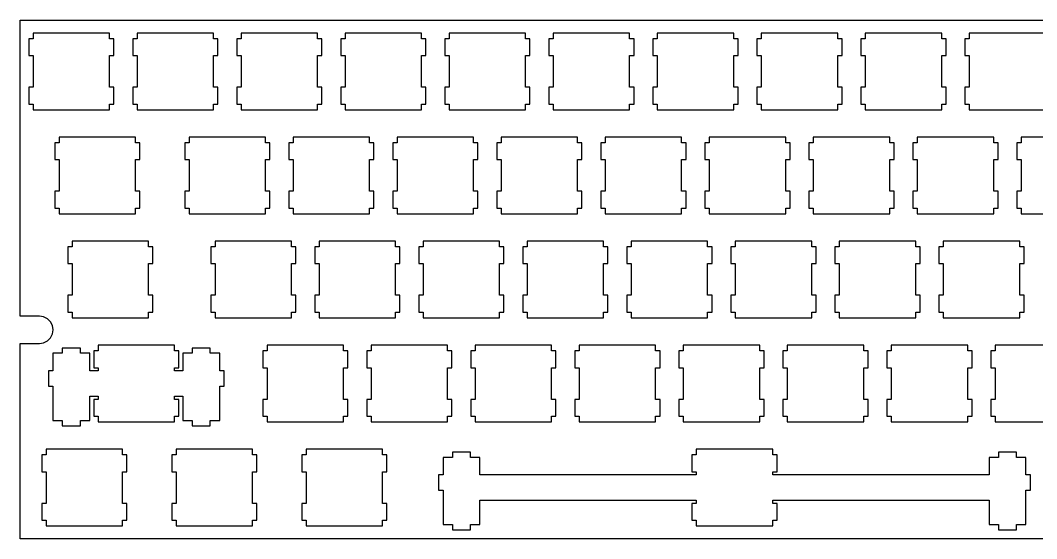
# Model space of a CAD drawing. Extents: x 0 to 305, y 0 to 95.
# Drawn here: x 0.1 to 186.2, y 0.2 to 95.2 of the extents above; entities that cross this region are included whole.
import ezdxf

# ---------------------------------------------------------------- set-up
doc = ezdxf.new("R2010")
doc.units = 0
doc.layers.get('0').update_dxf_attribs({"linetype": 'CONTINUOUS'})

msp = doc.modelspace()

# ---------------------------------------------------------------- linework, layer by layer
at = {"color": 0}
for p, q in [((0.09508, 40.9924), (0.09508, 95.1548)), ((0.09508, 95.1548), (304.519, 95.1548)), ((2.43086, 91.7938), (1.6316, 91.7938)), ((1.6316, 91.7938), (1.6316, 88.6933)), ((2.43086, 92.7929), (2.43086, 91.7938)), ((16.4317, 92.7929), (2.43086, 92.7929)), ((16.4317, 91.7938), (16.4317, 92.7929)), ((17.231, 91.7938), (16.4317, 91.7938)), ((17.231, 88.6933), (17.231, 91.7938)), ((21.4809, 91.7938), (20.6816, 91.7938)), ((20.6816, 91.7938), (20.6816, 88.6933)), ((21.4809, 92.7929), (21.4809, 91.7938)), ((35.4817, 92.7929), (21.4809, 92.7929)), ((35.4817, 91.7938), (35.4817, 92.7929)), ((36.2811, 91.7938), (35.4817, 91.7938)), ((36.2811, 88.6933), (36.2811, 91.7938)), ((40.531, 91.7938), (39.7316, 91.7938)), ((39.7316, 91.7938), (39.7316, 88.6933)), ((40.531, 92.7929), (40.531, 91.7938)), ((54.5317, 92.7929), (40.531, 92.7929)), ((54.5317, 91.7938), (54.5317, 92.7929)), ((55.3311, 91.7938), (54.5317, 91.7938)), ((55.3311, 88.6933), (55.3311, 91.7938)), ((59.581, 91.7938), (58.7816, 91.7938)), ((58.7816, 91.7938), (58.7816, 88.6933)), ((59.581, 92.7929), (59.581, 91.7938)), ((73.5803, 92.7929), (59.581, 92.7929)), ((73.5803, 91.7938), (73.5803, 92.7929)), ((74.3811, 91.7938), (73.5803, 91.7938)), ((74.3811, 88.6933), (74.3811, 91.7938)), ((78.631, 91.7938), (77.8302, 91.7938)), ((77.8302, 91.7938), (77.8302, 88.6933)), ((78.631, 92.7929), (78.631, 91.7938)), ((92.6317, 92.7929), (78.631, 92.7929)), ((92.6317, 91.7938), (92.6317, 92.7929)), ((93.4311, 91.7938), (92.6317, 91.7938)), ((93.4311, 88.6933), (93.4311, 91.7938)), ((97.681, 91.7938), (96.8816, 91.7938)), ((96.8816, 91.7938), (96.8816, 88.6933)), ((97.681, 92.7929), (97.681, 91.7938)), ((111.682, 92.7929), (97.681, 92.7929)), ((111.682, 91.7938), (111.682, 92.7929)), ((112.481, 91.7938), (111.682, 91.7938)), ((112.481, 88.6933), (112.481, 91.7938)), ((116.731, 91.7938), (115.932, 91.7938)), ((115.932, 91.7938), (115.932, 88.6933)), ((116.731, 92.7929), (116.731, 91.7938)), ((130.732, 92.7929), (116.731, 92.7929)), ((130.732, 91.7938), (130.732, 92.7929)), ((131.531, 91.7938), (130.732, 91.7938)), ((131.531, 88.6933), (131.531, 91.7938)), ((135.781, 91.7938), (134.982, 91.7938)), ((134.982, 91.7938), (134.982, 88.6933)), ((135.781, 92.7929), (135.781, 91.7938)), ((149.782, 92.7929), (135.781, 92.7929)), ((149.782, 91.7938), (149.782, 92.7929)), ((150.581, 91.7938), (149.782, 91.7938)), ((150.581, 88.6933), (150.581, 91.7938)), ((154.831, 91.7938), (154.032, 91.7938)), ((154.032, 91.7938), (154.032, 88.6933)), ((154.831, 92.7929), (154.831, 91.7938)), ((168.83, 92.7929), (154.831, 92.7929)), ((168.83, 91.7938), (168.83, 92.7929)), ((169.631, 91.7938), (168.83, 91.7938)), ((169.631, 88.6933), (169.631, 91.7938)), ((173.881, 91.7938), (173.08, 91.7938)), ((173.08, 91.7938), (173.08, 88.6933)), ((173.881, 92.7929), (173.881, 91.7938)), ((187.882, 92.7929), (173.881, 92.7929)), ((1.6316, 88.6933), (2.43086, 88.6933)), ((2.43086, 88.6933), (2.43086, 82.8933)), ((16.4317, 82.8933), (16.4317, 88.6933)), ((16.4317, 88.6933), (17.231, 88.6933)), ((20.6816, 88.6933), (21.4809, 88.6933)), ((21.4809, 88.6933), (21.4809, 82.8933)), ((35.4817, 82.8933), (35.4817, 88.6933)), ((35.4817, 88.6933), (36.2811, 88.6933)), ((39.7316, 88.6933), (40.531, 88.6933)), ((40.531, 88.6933), (40.531, 82.8933)), ((54.5317, 82.8933), (54.5317, 88.6933)), ((54.5317, 88.6933), (55.3311, 88.6933)), ((58.7816, 88.6933), (59.581, 88.6933)), ((59.581, 88.6933), (59.581, 82.8933)), ((73.5803, 82.8933), (73.5803, 88.6933)), ((73.5803, 88.6933), (74.3811, 88.6933)), ((77.8302, 88.6933), (78.631, 88.6933)), ((78.631, 88.6933), (78.631, 82.8933)), ((92.6317, 82.8933), (92.6317, 88.6933)), ((92.6317, 88.6933), (93.4311, 88.6933)), ((96.8816, 88.6933), (97.681, 88.6933)), ((97.681, 88.6933), (97.681, 82.8933)), ((111.682, 82.8933), (111.682, 88.6933)), ((111.682, 88.6933), (112.481, 88.6933)), ((115.932, 88.6933), (116.731, 88.6933)), ((116.731, 88.6933), (116.731, 82.8933)), ((130.732, 82.8933), (130.732, 88.6933)), ((130.732, 88.6933), (131.531, 88.6933)), ((134.982, 88.6933), (135.781, 88.6933)), ((135.781, 88.6933), (135.781, 82.8933)), ((149.782, 82.8933), (149.782, 88.6933)), ((149.782, 88.6933), (150.581, 88.6933)), ((154.032, 88.6933), (154.831, 88.6933)), ((154.831, 88.6933), (154.831, 82.8933)), ((168.83, 82.8933), (168.83, 88.6933)), ((168.83, 88.6933), (169.631, 88.6933)), ((173.08, 88.6933), (173.881, 88.6933)), ((173.881, 88.6933), (173.881, 82.8933)), ((2.43086, 82.8933), (1.6316, 82.8933)), ((1.6316, 82.8933), (1.6316, 79.7941)), ((17.231, 82.8933), (16.4317, 82.8933)), ((17.231, 79.7941), (17.231, 82.8933)), ((21.4809, 82.8933), (20.6816, 82.8933)), ((20.6816, 82.8933), (20.6816, 79.7941)), ((36.2811, 82.8933), (35.4817, 82.8933)), ((36.2811, 79.7941), (36.2811, 82.8933)), ((40.531, 82.8933), (39.7316, 82.8933)), ((39.7316, 82.8933), (39.7316, 79.7941)), ((55.3311, 82.8933), (54.5317, 82.8933)), ((55.3311, 79.7941), (55.3311, 82.8933)), ((59.581, 82.8933), (58.7816, 82.8933)), ((58.7816, 82.8933), (58.7816, 79.7941)), ((74.3811, 82.8933), (73.5803, 82.8933)), ((74.3811, 79.7941), (74.3811, 82.8933)), ((78.631, 82.8933), (77.8302, 82.8933)), ((77.8302, 82.8933), (77.8302, 79.7941)), ((93.4311, 82.8933), (92.6317, 82.8933)), ((93.4311, 79.7941), (93.4311, 82.8933)), ((97.681, 82.8933), (96.8816, 82.8933)), ((96.8816, 82.8933), (96.8816, 79.7941)), ((112.481, 82.8933), (111.682, 82.8933)), ((112.481, 79.7941), (112.481, 82.8933)), ((116.731, 82.8933), (115.932, 82.8933)), ((115.932, 82.8933), (115.932, 79.7941)), ((131.531, 82.8933), (130.732, 82.8933)), ((131.531, 79.7941), (131.531, 82.8933)), ((135.781, 82.8933), (134.982, 82.8933)), ((134.982, 82.8933), (134.982, 79.7941)), ((150.581, 82.8933), (149.782, 82.8933)), ((150.581, 79.7941), (150.581, 82.8933)), ((154.831, 82.8933), (154.032, 82.8933)), ((154.032, 82.8933), (154.032, 79.7941)), ((169.631, 82.8933), (168.83, 82.8933)), ((169.631, 79.7941), (169.631, 82.8933)), ((173.881, 82.8933), (173.08, 82.8933)), ((173.08, 82.8933), (173.08, 79.7941)), ((1.6316, 79.7941), (2.43086, 79.7941)), ((2.43086, 79.7941), (2.43086, 78.7936)), ((2.43086, 78.7936), (16.4317, 78.7936)), ((16.4317, 78.7936), (16.4317, 79.7941)), ((16.4317, 79.7941), (17.231, 79.7941)), ((20.6816, 79.7941), (21.4809, 79.7941)), ((21.4809, 79.7941), (21.4809, 78.7936)), ((21.4809, 78.7936), (35.4817, 78.7936)), ((35.4817, 78.7936), (35.4817, 79.7941)), ((35.4817, 79.7941), (36.2811, 79.7941)), ((39.7316, 79.7941), (40.531, 79.7941)), ((40.531, 79.7941), (40.531, 78.7936)), ((40.531, 78.7936), (54.5317, 78.7936)), ((54.5317, 78.7936), (54.5317, 79.7941)), ((54.5317, 79.7941), (55.3311, 79.7941)), ((58.7816, 79.7941), (59.581, 79.7941)), ((59.581, 79.7941), (59.581, 78.7936)), ((59.581, 78.7936), (73.5803, 78.7936)), ((73.5803, 78.7936), (73.5803, 79.7941)), ((73.5803, 79.7941), (74.3811, 79.7941)), ((77.8302, 79.7941), (78.631, 79.7941)), ((78.631, 79.7941), (78.631, 78.7936)), ((78.631, 78.7936), (92.6317, 78.7936)), ((92.6317, 78.7936), (92.6317, 79.7941)), ((92.6317, 79.7941), (93.4311, 79.7941)), ((96.8816, 79.7941), (97.681, 79.7941)), ((97.681, 79.7941), (97.681, 78.7936)), ((97.681, 78.7936), (111.682, 78.7936)), ((111.682, 78.7936), (111.682, 79.7941)), ((111.682, 79.7941), (112.481, 79.7941)), ((115.932, 79.7941), (116.731, 79.7941)), ((116.731, 79.7941), (116.731, 78.7936)), ((116.731, 78.7936), (130.732, 78.7936)), ((130.732, 78.7936), (130.732, 79.7941)), ((130.732, 79.7941), (131.531, 79.7941)), ((134.982, 79.7941), (135.781, 79.7941)), ((135.781, 79.7941), (135.781, 78.7936)), ((135.781, 78.7936), (149.782, 78.7936)), ((149.782, 78.7936), (149.782, 79.7941)), ((149.782, 79.7941), (150.581, 79.7941)), ((154.032, 79.7941), (154.831, 79.7941)), ((154.831, 79.7941), (154.831, 78.7936)), ((154.831, 78.7936), (168.83, 78.7936)), ((168.83, 78.7936), (168.83, 79.7941)), ((168.83, 79.7941), (169.631, 79.7941)), ((173.08, 79.7941), (173.881, 79.7941)), ((173.881, 79.7941), (173.881, 78.7936)), ((173.881, 78.7936), (187.882, 78.7936)), ((7.19473, 72.7438), (6.3941, 72.7438)), ((6.3941, 72.7438), (6.3941, 69.6433)), ((7.19473, 73.7429), (7.19473, 72.7438)), ((21.1942, 73.7429), (7.19473, 73.7429)), ((21.1942, 72.7438), (21.1942, 73.7429)), ((21.9935, 72.7438), (21.1942, 72.7438)), ((21.9935, 69.6433), (21.9935, 72.7438)), ((31.0059, 72.7438), (30.2052, 72.7438)), ((30.2052, 72.7438), (30.2052, 69.6433)), ((31.0059, 73.7429), (31.0059, 72.7438)), ((45.0053, 73.7429), (31.0059, 73.7429)), ((45.0053, 72.7438), (45.0053, 73.7429)), ((45.8061, 72.7438), (45.0053, 72.7438)), ((45.8061, 69.6433), (45.8061, 72.7438)), ((50.056, 72.7438), (49.2552, 72.7438)), ((49.2552, 72.7438), (49.2552, 69.6433)), ((50.056, 73.7429), (50.056, 72.7438)), ((64.0567, 73.7429), (50.056, 73.7429)), ((64.0567, 72.7438), (64.0567, 73.7429)), ((64.8561, 72.7438), (64.0567, 72.7438)), ((64.8561, 69.6433), (64.8561, 72.7438)), ((69.106, 72.7438), (68.3066, 72.7438)), ((68.3066, 72.7438), (68.3066, 69.6433)), ((69.106, 73.7429), (69.106, 72.7438)), ((83.1067, 73.7429), (69.106, 73.7429)), ((83.1067, 72.7438), (83.1067, 73.7429)), ((83.9061, 72.7438), (83.1067, 72.7438)), ((83.9061, 69.6433), (83.9061, 72.7438)), ((88.156, 72.7438), (87.3566, 72.7438)), ((87.3566, 72.7438), (87.3566, 69.6433)), ((88.156, 73.7429), (88.156, 72.7438)), ((102.157, 73.7429), (88.156, 73.7429)), ((102.157, 72.7438), (102.157, 73.7429)), ((102.956, 72.7438), (102.157, 72.7438)), ((102.956, 69.6433), (102.956, 72.7438)), ((107.206, 72.7438), (106.407, 72.7438)), ((106.407, 72.7438), (106.407, 69.6433)), ((107.206, 73.7429), (107.206, 72.7438)), ((121.205, 73.7429), (107.206, 73.7429)), ((121.205, 72.7438), (121.205, 73.7429)), ((122.006, 72.7438), (121.205, 72.7438)), ((122.006, 69.6433), (122.006, 72.7438)), ((126.256, 72.7438), (125.455, 72.7438)), ((125.455, 72.7438), (125.455, 69.6433)), ((126.256, 73.7429), (126.256, 72.7438)), ((140.257, 73.7429), (126.256, 73.7429)), ((140.257, 72.7438), (140.257, 73.7429)), ((141.056, 72.7438), (140.257, 72.7438)), ((141.056, 69.6433), (141.056, 72.7438)), ((145.306, 72.7438), (144.507, 72.7438)), ((144.507, 72.7438), (144.507, 69.6433)), ((145.306, 73.7429), (145.306, 72.7438)), ((159.305, 73.7429), (145.306, 73.7429)), ((159.305, 72.7438), (159.305, 73.7429)), ((160.106, 72.7438), (159.305, 72.7438)), ((160.106, 69.6433), (160.106, 72.7438)), ((164.356, 72.7438), (163.555, 72.7438)), ((163.555, 72.7438), (163.555, 69.6433)), ((164.356, 73.7429), (164.356, 72.7438)), ((178.357, 73.7429), (164.356, 73.7429)), ((178.357, 72.7438), (178.357, 73.7429)), ((179.156, 72.7438), (178.357, 72.7438)), ((179.156, 69.6433), (179.156, 72.7438)), ((183.406, 72.7438), (182.607, 72.7438)), ((182.607, 72.7438), (182.607, 69.6433)), ((183.406, 73.7429), (183.406, 72.7438)), ((197.407, 73.7429), (183.406, 73.7429)), ((6.3941, 69.6433), (7.19473, 69.6433)), ((7.19473, 69.6433), (7.19473, 63.8433)), ((21.1942, 63.8433), (21.1942, 69.6433)), ((21.1942, 69.6433), (21.9935, 69.6433)), ((30.2052, 69.6433), (31.0059, 69.6433)), ((31.0059, 69.6433), (31.0059, 63.8433)), ((45.0053, 63.8433), (45.0053, 69.6433)), ((45.0053, 69.6433), (45.8061, 69.6433)), ((49.2552, 69.6433), (50.056, 69.6433)), ((50.056, 69.6433), (50.056, 63.8433)), ((64.0567, 63.8433), (64.0567, 69.6433)), ((64.0567, 69.6433), (64.8561, 69.6433)), ((68.3066, 69.6433), (69.106, 69.6433)), ((69.106, 69.6433), (69.106, 63.8433)), ((83.1067, 63.8433), (83.1067, 69.6433)), ((83.1067, 69.6433), (83.9061, 69.6433)), ((87.3566, 69.6433), (88.156, 69.6433)), ((88.156, 69.6433), (88.156, 63.8433)), ((102.157, 63.8433), (102.157, 69.6433)), ((102.157, 69.6433), (102.956, 69.6433)), ((106.407, 69.6433), (107.206, 69.6433)), ((107.206, 69.6433), (107.206, 63.8433)), ((121.205, 63.8433), (121.205, 69.6433)), ((121.205, 69.6433), (122.006, 69.6433)), ((125.455, 69.6433), (126.256, 69.6433)), ((126.256, 69.6433), (126.256, 63.8433)), ((140.257, 63.8433), (140.257, 69.6433)), ((140.257, 69.6433), (141.056, 69.6433)), ((144.507, 69.6433), (145.306, 69.6433)), ((145.306, 69.6433), (145.306, 63.8433)), ((159.305, 63.8433), (159.305, 69.6433)), ((159.305, 69.6433), (160.106, 69.6433)), ((163.555, 69.6433), (164.356, 69.6433)), ((164.356, 69.6433), (164.356, 63.8433)), ((178.357, 63.8433), (178.357, 69.6433)), ((178.357, 69.6433), (179.156, 69.6433)), ((182.607, 69.6433), (183.406, 69.6433)), ((183.406, 69.6433), (183.406, 63.8433)), ((7.19473, 63.8433), (6.3941, 63.8433)), ((6.3941, 63.8433), (6.3941, 60.7441)), ((21.9935, 63.8433), (21.1942, 63.8433)), ((21.9935, 60.7441), (21.9935, 63.8433)), ((31.0059, 63.8433), (30.2052, 63.8433)), ((30.2052, 63.8433), (30.2052, 60.7441)), ((45.8061, 63.8433), (45.0053, 63.8433)), ((45.8061, 60.7441), (45.8061, 63.8433)), ((50.056, 63.8433), (49.2552, 63.8433)), ((49.2552, 63.8433), (49.2552, 60.7441)), ((64.8561, 63.8433), (64.0567, 63.8433)), ((64.8561, 60.7441), (64.8561, 63.8433)), ((69.106, 63.8433), (68.3066, 63.8433)), ((68.3066, 63.8433), (68.3066, 60.7441)), ((83.9061, 63.8433), (83.1067, 63.8433)), ((83.9061, 60.7441), (83.9061, 63.8433)), ((88.156, 63.8433), (87.3566, 63.8433)), ((87.3566, 63.8433), (87.3566, 60.7441)), ((102.956, 63.8433), (102.157, 63.8433)), ((102.956, 60.7441), (102.956, 63.8433)), ((107.206, 63.8433), (106.407, 63.8433)), ((106.407, 63.8433), (106.407, 60.7441)), ((122.006, 63.8433), (121.205, 63.8433)), ((122.006, 60.7441), (122.006, 63.8433)), ((126.256, 63.8433), (125.455, 63.8433)), ((125.455, 63.8433), (125.455, 60.7441)), ((141.056, 63.8433), (140.257, 63.8433)), ((141.056, 60.7441), (141.056, 63.8433)), ((145.306, 63.8433), (144.507, 63.8433)), ((144.507, 63.8433), (144.507, 60.7441)), ((160.106, 63.8433), (159.305, 63.8433)), ((160.106, 60.7441), (160.106, 63.8433)), ((164.356, 63.8433), (163.555, 63.8433)), ((163.555, 63.8433), (163.555, 60.7441)), ((179.156, 63.8433), (178.357, 63.8433)), ((179.156, 60.7441), (179.156, 63.8433)), ((183.406, 63.8433), (182.607, 63.8433)), ((182.607, 63.8433), (182.607, 60.7441)), ((6.3941, 60.7441), (7.19473, 60.7441)), ((7.19473, 60.7441), (7.19473, 59.7436)), ((7.19473, 59.7436), (21.1942, 59.7436)), ((21.1942, 59.7436), (21.1942, 60.7441)), ((21.1942, 60.7441), (21.9935, 60.7441)), ((30.2052, 60.7441), (31.0059, 60.7441)), ((31.0059, 60.7441), (31.0059, 59.7436)), ((31.0059, 59.7436), (45.0053, 59.7436)), ((45.0053, 59.7436), (45.0053, 60.7441)), ((45.0053, 60.7441), (45.8061, 60.7441)), ((49.2552, 60.7441), (50.056, 60.7441)), ((50.056, 60.7441), (50.056, 59.7436)), ((50.056, 59.7436), (64.0567, 59.7436)), ((64.0567, 59.7436), (64.0567, 60.7441)), ((64.0567, 60.7441), (64.8561, 60.7441)), ((68.3066, 60.7441), (69.106, 60.7441)), ((69.106, 60.7441), (69.106, 59.7436)), ((69.106, 59.7436), (83.1067, 59.7436)), ((83.1067, 59.7436), (83.1067, 60.7441)), ((83.1067, 60.7441), (83.9061, 60.7441)), ((87.3566, 60.7441), (88.156, 60.7441)), ((88.156, 60.7441), (88.156, 59.7436)), ((88.156, 59.7436), (102.157, 59.7436)), ((102.157, 59.7436), (102.157, 60.7441)), ((102.157, 60.7441), (102.956, 60.7441)), ((106.407, 60.7441), (107.206, 60.7441)), ((107.206, 60.7441), (107.206, 59.7436)), ((107.206, 59.7436), (121.205, 59.7436)), ((121.205, 59.7436), (121.205, 60.7441)), ((121.205, 60.7441), (122.006, 60.7441)), ((125.455, 60.7441), (126.256, 60.7441)), ((126.256, 60.7441), (126.256, 59.7436)), ((126.256, 59.7436), (140.257, 59.7436)), ((140.257, 59.7436), (140.257, 60.7441)), ((140.257, 60.7441), (141.056, 60.7441)), ((144.507, 60.7441), (145.306, 60.7441)), ((145.306, 60.7441), (145.306, 59.7436)), ((145.306, 59.7436), (159.305, 59.7436)), ((159.305, 59.7436), (159.305, 60.7441)), ((159.305, 60.7441), (160.106, 60.7441)), ((163.555, 60.7441), (164.356, 60.7441)), ((164.356, 60.7441), (164.356, 59.7436)), ((164.356, 59.7436), (178.357, 59.7436)), ((178.357, 59.7436), (178.357, 60.7441)), ((178.357, 60.7441), (179.156, 60.7441)), ((182.607, 60.7441), (183.406, 60.7441)), ((183.406, 60.7441), (183.406, 59.7436)), ((183.406, 59.7436), (197.407, 59.7436)), ((9.57598, 54.6929), (9.57598, 53.6924)), ((23.5755, 54.6929), (9.57598, 54.6929)), ((23.5755, 53.6924), (23.5755, 54.6929)), ((35.7699, 54.6929), (35.7699, 53.6924)), ((49.7692, 54.6929), (35.7699, 54.6929)), ((49.7692, 53.6924), (49.7692, 54.6929)), ((54.8171, 54.6929), (54.8171, 53.6924)), ((68.8178, 54.6929), (54.8171, 54.6929)), ((68.8178, 53.6924), (68.8178, 54.6929)), ((73.8685, 54.6929), (73.8685, 53.6924)), ((87.8678, 54.6929), (73.8685, 54.6929)), ((87.8678, 53.6924), (87.8678, 54.6929)), ((92.9185, 54.6929), (92.9185, 53.6924)), ((106.918, 54.6929), (92.9185, 54.6929)), ((106.918, 53.6924), (106.918, 54.6929)), ((111.967, 54.6929), (111.967, 53.6924)), ((125.969, 54.6929), (111.967, 54.6929)), ((125.969, 53.6924), (125.969, 54.6929)), ((131.018, 54.6929), (131.018, 53.6924)), ((145.018, 54.6929), (131.018, 54.6929)), ((145.018, 53.6924), (145.018, 54.6929)), ((150.068, 54.6929), (150.068, 53.6924)), ((164.068, 54.6929), (150.068, 54.6929)), ((164.068, 53.6924), (164.068, 54.6929)), ((169.12, 54.6929), (169.12, 53.6924)), ((183.119, 54.6929), (169.12, 54.6929)), ((183.119, 53.6924), (183.119, 54.6929)), ((9.57598, 53.6924), (8.77535, 53.6924)), ((8.77535, 53.6924), (8.77535, 50.5933)), ((24.3761, 53.6924), (23.5755, 53.6924)), ((24.3761, 50.5933), (24.3761, 53.6924)), ((35.7699, 53.6924), (34.9691, 53.6924)), ((34.9691, 53.6924), (34.9691, 50.5933)), ((50.5672, 53.6924), (49.7692, 53.6924)), ((50.5672, 50.5933), (50.5672, 53.6924)), ((54.8171, 53.6924), (54.0191, 53.6924)), ((54.0191, 53.6924), (54.0191, 50.5933)), ((69.6186, 53.6924), (68.8178, 53.6924)), ((69.6186, 50.5933), (69.6186, 53.6924)), ((73.8685, 53.6924), (73.0691, 53.6924)), ((73.0691, 53.6924), (73.0691, 50.5933)), ((88.6686, 53.6924), (87.8678, 53.6924)), ((88.6686, 50.5933), (88.6686, 53.6924)), ((92.9185, 53.6924), (92.1191, 53.6924)), ((92.1191, 53.6924), (92.1191, 50.5933)), ((107.717, 53.6924), (106.918, 53.6924)), ((107.717, 50.5933), (107.717, 53.6924)), ((111.967, 53.6924), (111.169, 53.6924)), ((111.169, 53.6924), (111.169, 50.5933)), ((126.769, 53.6924), (125.969, 53.6924)), ((126.769, 50.5933), (126.769, 53.6924)), ((131.018, 53.6924), (130.218, 53.6924)), ((130.218, 53.6924), (130.218, 50.5933)), ((145.819, 53.6924), (145.018, 53.6924)), ((145.819, 50.5933), (145.819, 53.6924)), ((150.068, 53.6924), (149.269, 53.6924)), ((149.269, 53.6924), (149.269, 50.5933)), ((164.87, 53.6924), (164.068, 53.6924)), ((164.87, 50.5933), (164.87, 53.6924)), ((169.12, 53.6924), (168.319, 53.6924)), ((168.319, 53.6924), (168.319, 50.5933)), ((183.919, 53.6924), (183.119, 53.6924)), ((183.919, 50.5933), (183.919, 53.6924)), ((8.77535, 50.5933), (9.57598, 50.5933)), ((9.57598, 50.5933), (9.57598, 44.7933)), ((23.5755, 44.7933), (23.5755, 50.5933)), ((23.5755, 50.5933), (24.3761, 50.5933)), ((34.9691, 50.5933), (35.7699, 50.5933)), ((35.7699, 50.5933), (35.7699, 44.7933)), ((49.7692, 44.7933), (49.7692, 50.5933)), ((49.7692, 50.5933), (50.5672, 50.5933)), ((54.0191, 50.5933), (54.8171, 50.5933)), ((54.8171, 50.5933), (54.8171, 44.7933)), ((68.8178, 44.7933), (68.8178, 50.5933)), ((68.8178, 50.5933), (69.6186, 50.5933)), ((73.0691, 50.5933), (73.8685, 50.5933)), ((73.8685, 50.5933), (73.8685, 44.7933)), ((87.8678, 44.7933), (87.8678, 50.5933)), ((87.8678, 50.5933), (88.6686, 50.5933)), ((92.1191, 50.5933), (92.9185, 50.5933)), ((92.9185, 50.5933), (92.9185, 44.7933)), ((106.918, 44.7933), (106.918, 50.5933)), ((106.918, 50.5933), (107.717, 50.5933)), ((111.169, 50.5933), (111.967, 50.5933)), ((111.967, 50.5933), (111.967, 44.7933)), ((125.969, 44.7933), (125.969, 50.5933)), ((125.969, 50.5933), (126.769, 50.5933)), ((130.218, 50.5933), (131.018, 50.5933)), ((131.018, 50.5933), (131.018, 44.7933)), ((145.018, 44.7933), (145.018, 50.5933)), ((145.018, 50.5933), (145.819, 50.5933)), ((149.269, 50.5933), (150.068, 50.5933)), ((150.068, 50.5933), (150.068, 44.7933)), ((164.068, 44.7933), (164.068, 50.5933)), ((164.068, 50.5933), (164.87, 50.5933)), ((168.319, 50.5933), (169.12, 50.5933)), ((169.12, 50.5933), (169.12, 44.7933)), ((183.119, 44.7933), (183.119, 50.5933)), ((183.119, 50.5933), (183.919, 50.5933)), ((9.57598, 44.7933), (8.77535, 44.7933)), ((8.77535, 44.7933), (8.77535, 41.6927)), ((24.3761, 44.7933), (23.5755, 44.7933)), ((24.3761, 41.6927), (24.3761, 44.7933)), ((35.7699, 44.7933), (34.9691, 44.7933)), ((34.9691, 44.7933), (34.9691, 41.6927)), ((50.5672, 44.7933), (49.7692, 44.7933)), ((50.5672, 41.6927), (50.5672, 44.7933)), ((54.8171, 44.7933), (54.0191, 44.7933)), ((54.0191, 44.7933), (54.0191, 41.6927)), ((69.6186, 44.7933), (68.8178, 44.7933)), ((69.6186, 41.6927), (69.6186, 44.7933)), ((73.8685, 44.7933), (73.0691, 44.7933)), ((73.0691, 44.7933), (73.0691, 41.6927)), ((88.6686, 44.7933), (87.8678, 44.7933)), ((88.6686, 41.6927), (88.6686, 44.7933)), ((92.9185, 44.7933), (92.1191, 44.7933)), ((92.1191, 44.7933), (92.1191, 41.6927)), ((107.717, 44.7933), (106.918, 44.7933)), ((107.717, 41.6927), (107.717, 44.7933)), ((111.967, 44.7933), (111.169, 44.7933)), ((111.169, 44.7933), (111.169, 41.6927)), ((126.769, 44.7933), (125.969, 44.7933)), ((126.769, 41.6927), (126.769, 44.7933)), ((131.018, 44.7933), (130.218, 44.7933)), ((130.218, 44.7933), (130.218, 41.6927)), ((145.819, 44.7933), (145.018, 44.7933)), ((145.819, 41.6927), (145.819, 44.7933)), ((150.068, 44.7933), (149.269, 44.7933)), ((149.269, 44.7933), (149.269, 41.6927)), ((164.87, 44.7933), (164.068, 44.7933)), ((164.87, 41.6927), (164.87, 44.7933)), ((169.12, 44.7933), (168.319, 44.7933)), ((168.319, 44.7933), (168.319, 41.6927)), ((183.919, 44.7933), (183.119, 44.7933)), ((183.919, 41.6927), (183.919, 44.7933)), ((3.5953, 40.9924), (0.09508, 40.9924)), ((4.367, 40.87), (3.5953, 40.9924)), ((8.77535, 41.6927), (9.57598, 41.6927)), ((9.57598, 41.6927), (9.57598, 40.6922)), ((23.5755, 40.6922), (23.5755, 41.6927)), ((23.5755, 41.6927), (24.3761, 41.6927)), ((34.9691, 41.6927), (35.7699, 41.6927)), ((35.7699, 41.6927), (35.7699, 40.6922)), ((49.7692, 40.6922), (49.7692, 41.6927)), ((49.7692, 41.6927), (50.5672, 41.6927)), ((54.0191, 41.6927), (54.8171, 41.6927)), ((54.8171, 41.6927), (54.8171, 40.6922)), ((68.8178, 40.6922), (68.8178, 41.6927)), ((68.8178, 41.6927), (69.6186, 41.6927)), ((73.0691, 41.6927), (73.8685, 41.6927)), ((73.8685, 41.6927), (73.8685, 40.6922)), ((87.8678, 40.6922), (87.8678, 41.6927)), ((87.8678, 41.6927), (88.6686, 41.6927)), ((92.1191, 41.6927), (92.9185, 41.6927)), ((92.9185, 41.6927), (92.9185, 40.6922)), ((106.918, 40.6922), (106.918, 41.6927)), ((106.918, 41.6927), (107.717, 41.6927)), ((111.169, 41.6927), (111.967, 41.6927)), ((111.967, 41.6927), (111.967, 40.6922)), ((125.969, 40.6922), (125.969, 41.6927)), ((125.969, 41.6927), (126.769, 41.6927)), ((130.218, 41.6927), (131.018, 41.6927)), ((131.018, 41.6927), (131.018, 40.6922)), ((145.018, 40.6922), (145.018, 41.6927)), ((145.018, 41.6927), (145.819, 41.6927)), ((149.269, 41.6927), (150.068, 41.6927)), ((150.068, 41.6927), (150.068, 40.6922)), ((164.068, 40.6922), (164.068, 41.6927)), ((164.068, 41.6927), (164.87, 41.6927)), ((168.319, 41.6927), (169.12, 41.6927)), ((169.12, 41.6927), (169.12, 40.6922)), ((183.119, 40.6922), (183.119, 41.6927)), ((183.119, 41.6927), (183.919, 41.6927)), ((5.06293, 40.5158), (4.367, 40.87)), ((5.61689, 39.963), (5.06293, 40.5158)), ((5.97105, 39.2659), (5.61689, 39.963)), ((6.09505, 38.4926), (5.97105, 39.2659)), ((9.57598, 40.6922), (23.5755, 40.6922)), ((35.7699, 40.6922), (49.7692, 40.6922)), ((54.8171, 40.6922), (68.8178, 40.6922)), ((73.8685, 40.6922), (87.8678, 40.6922)), ((92.9185, 40.6922), (106.918, 40.6922)), ((111.967, 40.6922), (125.969, 40.6922)), ((131.018, 40.6922), (145.018, 40.6922)), ((150.068, 40.6922), (164.068, 40.6922)), ((169.12, 40.6922), (183.119, 40.6922)), ((5.61689, 37.0237), (5.97105, 37.7197)), ((5.97105, 37.7197), (6.09505, 38.4926)), ((0.09508, 0.22875), (0.09508, 35.9929)), ((0.09508, 35.9929), (3.59392, 35.9929)), ((3.59392, 35.9929), (4.367, 36.1142)), ((4.367, 36.1142), (5.06293, 36.4698)), ((5.06293, 36.4698), (5.61689, 37.0237)), ((14.3371, 35.6429), (14.3371, 34.6439)), ((28.3366, 35.6429), (14.3371, 35.6429)), ((28.3366, 34.6439), (28.3366, 35.6429)), ((45.2949, 35.6429), (45.2949, 34.6439)), ((59.2942, 35.6429), (45.2949, 35.6429)), ((59.2942, 34.6439), (59.2942, 35.6429)), ((64.3449, 35.6429), (64.3449, 34.6439)), ((78.3442, 35.6429), (64.3449, 35.6429)), ((78.3442, 34.6439), (78.3442, 35.6429)), ((83.3949, 35.6429), (83.3949, 34.6439)), ((97.3942, 35.6429), (83.3949, 35.6429)), ((97.3942, 34.6439), (97.3942, 35.6429)), ((102.443, 35.6429), (102.443, 34.6439)), ((116.443, 35.6429), (102.443, 35.6429)), ((116.443, 34.6439), (116.443, 35.6429)), ((121.495, 35.6429), (121.495, 34.6439)), ((135.494, 35.6429), (121.495, 35.6429)), ((135.494, 34.6439), (135.494, 35.6429)), ((140.543, 35.6429), (140.543, 34.6439)), ((154.543, 35.6429), (140.543, 35.6429)), ((154.543, 34.6439), (154.543, 35.6429)), ((159.595, 35.6429), (159.595, 34.6439)), ((173.594, 35.6429), (159.595, 35.6429)), ((173.594, 34.6439), (173.594, 35.6429)), ((178.645, 35.6429), (178.645, 34.6439)), ((192.644, 35.6429), (178.645, 35.6429)), ((7.78729, 34.174), (6.06199, 34.174)), ((6.06199, 34.174), (6.06199, 30.9425)), ((11.0863, 35.0931), (7.78729, 35.0931)), ((7.78729, 35.0931), (7.78729, 34.174)), ((11.0863, 34.174), (11.0863, 35.0931)), ((12.813, 34.174), (11.0863, 34.174)), ((12.813, 30.9425), (12.813, 34.174)), ((14.3371, 34.6439), (13.5378, 34.6439)), ((13.5378, 34.6439), (13.5378, 31.5433)), ((29.1358, 34.6439), (28.3366, 34.6439)), ((29.1358, 31.5433), (29.1358, 34.6439)), ((31.586, 34.174), (29.8621, 34.174)), ((29.8621, 34.174), (29.8621, 30.9425)), ((34.8864, 35.0931), (31.586, 35.0931)), ((31.586, 35.0931), (31.586, 34.174)), ((34.8864, 34.174), (34.8864, 35.0931)), ((36.613, 34.174), (34.8864, 34.174)), ((36.613, 30.9425), (36.613, 34.174)), ((45.2949, 34.6439), (44.4941, 34.6439)), ((44.4941, 34.6439), (44.4941, 31.5433)), ((60.095, 34.6439), (59.2942, 34.6439)), ((60.095, 31.5433), (60.095, 34.6439)), ((64.3449, 34.6439), (63.5441, 34.6439)), ((63.5441, 34.6439), (63.5441, 31.5433)), ((79.145, 34.6439), (78.3442, 34.6439)), ((79.145, 31.5433), (79.145, 34.6439)), ((83.3949, 34.6439), (82.5941, 34.6439)), ((82.5941, 34.6439), (82.5941, 31.5433)), ((98.1936, 34.6439), (97.3942, 34.6439)), ((98.1936, 31.5433), (98.1936, 34.6439)), ((102.443, 34.6439), (101.644, 34.6439)), ((101.644, 34.6439), (101.644, 31.5433)), ((117.244, 34.6439), (116.443, 34.6439)), ((117.244, 31.5433), (117.244, 34.6439)), ((121.495, 34.6439), (120.694, 34.6439)), ((120.694, 34.6439), (120.694, 31.5433)), ((136.294, 34.6439), (135.494, 34.6439)), ((136.294, 31.5433), (136.294, 34.6439)), ((140.543, 34.6439), (139.744, 34.6439)), ((139.744, 34.6439), (139.744, 31.5433)), ((155.345, 34.6439), (154.543, 34.6439)), ((155.345, 31.5433), (155.345, 34.6439)), ((159.595, 34.6439), (158.794, 34.6439)), ((158.794, 34.6439), (158.794, 31.5433)), ((174.395, 34.6439), (173.594, 34.6439)), ((174.395, 31.5433), (174.395, 34.6439)), ((178.645, 34.6439), (177.844, 34.6439)), ((177.844, 34.6439), (177.844, 31.5433)), ((6.06199, 30.9425), (5.23794, 30.9425)), ((5.23794, 30.9425), (5.23794, 28.1437)), ((14.3371, 30.9425), (12.813, 30.9425)), ((13.5378, 31.5433), (14.3371, 31.5433)), ((14.3371, 31.5433), (14.3371, 30.9425)), ((28.3366, 30.9425), (28.3366, 31.5433)), ((28.3366, 31.5433), (29.1358, 31.5433)), ((29.8621, 30.9425), (28.3366, 30.9425)), ((37.4371, 30.9425), (36.613, 30.9425)), ((37.4371, 28.1437), (37.4371, 30.9425)), ((44.4941, 31.5433), (45.2949, 31.5433)), ((45.2949, 31.5433), (45.2949, 25.7431)), ((59.2942, 25.7431), (59.2942, 31.5433)), ((59.2942, 31.5433), (60.095, 31.5433)), ((63.5441, 31.5433), (64.3449, 31.5433)), ((64.3449, 31.5433), (64.3449, 25.7431)), ((78.3442, 25.7431), (78.3442, 31.5433)), ((78.3442, 31.5433), (79.145, 31.5433)), ((82.5941, 31.5433), (83.3949, 31.5433)), ((83.3949, 31.5433), (83.3949, 25.7431)), ((97.3942, 25.7431), (97.3942, 31.5433)), ((97.3942, 31.5433), (98.1936, 31.5433)), ((101.644, 31.5433), (102.443, 31.5433)), ((102.443, 31.5433), (102.443, 25.7431)), ((116.443, 25.7431), (116.443, 31.5433)), ((116.443, 31.5433), (117.244, 31.5433)), ((120.694, 31.5433), (121.495, 31.5433)), ((121.495, 31.5433), (121.495, 25.7431)), ((135.494, 25.7431), (135.494, 31.5433)), ((135.494, 31.5433), (136.294, 31.5433)), ((139.744, 31.5433), (140.543, 31.5433)), ((140.543, 31.5433), (140.543, 25.7431)), ((154.543, 25.7431), (154.543, 31.5433)), ((154.543, 31.5433), (155.345, 31.5433)), ((158.794, 31.5433), (159.595, 31.5433)), ((159.595, 31.5433), (159.595, 25.7431)), ((173.594, 25.7431), (173.594, 31.5433)), ((173.594, 31.5433), (174.395, 31.5433)), ((177.844, 31.5433), (178.645, 31.5433)), ((178.645, 31.5433), (178.645, 25.7431)), ((5.23794, 28.1437), (6.06199, 28.1437)), ((6.06199, 28.1437), (6.06199, 21.8736)), ((36.613, 21.8736), (36.613, 28.1437)), ((36.613, 28.1437), (37.4371, 28.1437)), ((12.813, 21.8736), (12.813, 26.344)), ((12.813, 26.344), (14.3371, 26.344)), ((14.3371, 26.344), (14.3371, 25.7431)), ((28.3366, 25.7431), (28.3366, 26.344)), ((28.3366, 26.344), (29.8621, 26.344)), ((29.8621, 26.344), (29.8621, 21.8736)), ((14.3371, 25.7431), (13.5378, 25.7431)), ((13.5378, 25.7431), (13.5378, 22.6439)), ((29.1358, 25.7431), (28.3366, 25.7431)), ((29.1358, 22.6439), (29.1358, 25.7431)), ((45.2949, 25.7431), (44.4941, 25.7431)), ((44.4941, 25.7431), (44.4941, 22.6439)), ((60.095, 25.7431), (59.2942, 25.7431)), ((60.095, 22.6439), (60.095, 25.7431)), ((64.3449, 25.7431), (63.5441, 25.7431)), ((63.5441, 25.7431), (63.5441, 22.6439)), ((79.145, 25.7431), (78.3442, 25.7431)), ((79.145, 22.6439), (79.145, 25.7431)), ((83.3949, 25.7431), (82.5941, 25.7431)), ((82.5941, 25.7431), (82.5941, 22.6439)), ((98.1936, 25.7431), (97.3942, 25.7431)), ((98.1936, 22.6439), (98.1936, 25.7431)), ((102.443, 25.7431), (101.644, 25.7431)), ((101.644, 25.7431), (101.644, 22.6439)), ((117.244, 25.7431), (116.443, 25.7431)), ((117.244, 22.6439), (117.244, 25.7431)), ((121.495, 25.7431), (120.694, 25.7431)), ((120.694, 25.7431), (120.694, 22.6439)), ((136.294, 25.7431), (135.494, 25.7431)), ((136.294, 22.6439), (136.294, 25.7431)), ((140.543, 25.7431), (139.744, 25.7431)), ((139.744, 25.7431), (139.744, 22.6439)), ((155.345, 25.7431), (154.543, 25.7431)), ((155.345, 22.6439), (155.345, 25.7431)), ((159.595, 25.7431), (158.794, 25.7431)), ((158.794, 25.7431), (158.794, 22.6439)), ((174.395, 25.7431), (173.594, 25.7431)), ((174.395, 22.6439), (174.395, 25.7431)), ((178.645, 25.7431), (177.844, 25.7431)), ((177.844, 25.7431), (177.844, 22.6439)), ((13.5378, 22.6439), (14.3371, 22.6439)), ((14.3371, 22.6439), (14.3371, 21.6435)), ((28.3366, 21.6435), (28.3366, 22.6439)), ((28.3366, 22.6439), (29.1358, 22.6439)), ((44.4941, 22.6439), (45.2949, 22.6439)), ((45.2949, 22.6439), (45.2949, 21.6435)), ((59.2942, 21.6435), (59.2942, 22.6439)), ((59.2942, 22.6439), (60.095, 22.6439)), ((63.5441, 22.6439), (64.3449, 22.6439)), ((64.3449, 22.6439), (64.3449, 21.6435)), ((78.3442, 21.6435), (78.3442, 22.6439)), ((78.3442, 22.6439), (79.145, 22.6439)), ((82.5941, 22.6439), (83.3949, 22.6439)), ((83.3949, 22.6439), (83.3949, 21.6435)), ((97.3942, 21.6435), (97.3942, 22.6439)), ((97.3942, 22.6439), (98.1936, 22.6439)), ((101.644, 22.6439), (102.443, 22.6439)), ((102.443, 22.6439), (102.443, 21.6435)), ((116.443, 21.6435), (116.443, 22.6439)), ((116.443, 22.6439), (117.244, 22.6439)), ((120.694, 22.6439), (121.495, 22.6439)), ((121.495, 22.6439), (121.495, 21.6435)), ((135.494, 21.6435), (135.494, 22.6439)), ((135.494, 22.6439), (136.294, 22.6439)), ((139.744, 22.6439), (140.543, 22.6439)), ((140.543, 22.6439), (140.543, 21.6435)), ((154.543, 21.6435), (154.543, 22.6439)), ((154.543, 22.6439), (155.345, 22.6439)), ((158.794, 22.6439), (159.595, 22.6439)), ((159.595, 22.6439), (159.595, 21.6435)), ((173.594, 21.6435), (173.594, 22.6439)), ((173.594, 22.6439), (174.395, 22.6439)), ((177.844, 22.6439), (178.645, 22.6439)), ((178.645, 22.6439), (178.645, 21.6435)), ((6.06199, 21.8736), (7.78729, 21.8736)), ((7.78729, 21.8736), (7.78729, 20.8938)), ((7.78729, 20.8938), (11.0863, 20.8938)), ((11.0863, 20.8938), (11.0863, 21.8736)), ((11.0863, 21.8736), (12.813, 21.8736)), ((14.3371, 21.6435), (28.3366, 21.6435)), ((29.8621, 21.8736), (31.586, 21.8736)), ((31.586, 21.8736), (31.586, 20.8938)), ((31.586, 20.8938), (34.8864, 20.8938)), ((34.8864, 20.8938), (34.8864, 21.8736)), ((34.8864, 21.8736), (36.613, 21.8736)), ((45.2949, 21.6435), (59.2942, 21.6435)), ((64.3449, 21.6435), (78.3442, 21.6435)), ((83.3949, 21.6435), (97.3942, 21.6435)), ((102.443, 21.6435), (116.443, 21.6435)), ((121.495, 21.6435), (135.494, 21.6435)), ((140.543, 21.6435), (154.543, 21.6435)), ((159.595, 21.6435), (173.594, 21.6435)), ((178.645, 21.6435), (192.644, 21.6435)), ((4.8121, 15.5939), (4.01285, 15.5939)), ((4.01285, 15.5939), (4.01285, 12.4919)), ((4.8121, 16.593), (4.8121, 15.5939)), ((18.813, 16.593), (4.8121, 16.593)), ((18.813, 15.5939), (18.813, 16.593)), ((19.6123, 15.5939), (18.813, 15.5939)), ((19.6123, 12.4919), (19.6123, 15.5939)), ((28.6246, 15.5939), (27.824, 15.5939)), ((27.824, 15.5939), (27.824, 12.4919)), ((28.6246, 16.593), (28.6246, 15.5939)), ((42.624, 16.593), (28.6246, 16.593)), ((42.624, 15.5939), (42.624, 16.593)), ((43.4262, 15.5939), (42.624, 15.5939)), ((43.4262, 12.4919), (43.4262, 15.5939)), ((52.4372, 15.5939), (51.6364, 15.5939)), ((51.6364, 15.5939), (51.6364, 12.4919)), ((52.4372, 16.593), (52.4372, 15.5939)), ((66.4379, 16.593), (52.4372, 16.593)), ((66.4379, 15.5939), (66.4379, 16.593)), ((67.2373, 15.5939), (66.4379, 15.5939)), ((67.2373, 12.4919), (67.2373, 15.5939)), ((79.2261, 15.124), (77.501, 15.124)), ((77.501, 15.124), (77.501, 11.8938)), ((82.5253, 16.0431), (79.2261, 16.0431)), ((79.2261, 16.0431), (79.2261, 15.124)), ((82.5253, 15.124), (82.5253, 16.0431)), ((84.2504, 15.124), (82.5253, 15.124)), ((84.2504, 11.8938), (84.2504, 15.124)), ((123.876, 15.5939), (123.074, 15.5939)), ((123.074, 15.5939), (123.074, 12.4919)), ((123.876, 16.593), (123.876, 15.5939)), ((137.875, 16.593), (123.876, 16.593)), ((137.875, 15.5939), (137.875, 16.593)), ((138.675, 15.5939), (137.875, 15.5939)), ((138.675, 12.4919), (138.675, 15.5939)), ((179.225, 15.124), (177.501, 15.124)), ((177.501, 15.124), (177.501, 11.8938)), ((182.525, 16.0431), (179.225, 16.0431)), ((179.225, 16.0431), (179.225, 15.124)), ((182.525, 15.124), (182.525, 16.0431)), ((184.251, 15.124), (182.525, 15.124)), ((184.251, 11.8938), (184.251, 15.124)), ((4.01285, 12.4919), (4.8121, 12.4919)), ((4.8121, 12.4919), (4.8121, 6.69315)), ((18.813, 6.69315), (18.813, 12.4919)), ((18.813, 12.4919), (19.6123, 12.4919)), ((27.824, 12.4919), (28.6246, 12.4919)), ((28.6246, 12.4919), (28.6246, 6.69315)), ((42.624, 6.69315), (42.624, 12.4919)), ((42.624, 12.4919), (43.4262, 12.4919)), ((51.6364, 12.4919), (52.4372, 12.4919)), ((52.4372, 12.4919), (52.4372, 6.69315)), ((66.4379, 6.69315), (66.4379, 12.4919)), ((66.4379, 12.4919), (67.2373, 12.4919)), ((77.501, 11.8938), (76.6755, 11.8938)), ((76.6755, 11.8938), (76.6755, 9.09366)), ((123.876, 11.8938), (84.2504, 11.8938)), ((123.074, 12.4919), (123.876, 12.4919)), ((123.876, 12.4919), (123.876, 11.8938)), ((137.875, 11.8938), (137.875, 12.4919)), ((137.875, 12.4919), (138.675, 12.4919)), ((177.501, 11.8938), (137.875, 11.8938)), ((185.075, 11.8938), (184.251, 11.8938)), ((185.075, 9.09366), (185.075, 11.8938)), ((76.6755, 9.09366), (77.501, 9.09366)), ((77.501, 9.09366), (77.501, 2.8236)), ((184.251, 2.8236), (184.251, 9.09366)), ((184.251, 9.09366), (185.075, 9.09366)), ((4.8121, 6.69315), (4.01285, 6.69315)), ((4.01285, 6.69315), (4.01285, 3.59392)), ((19.6123, 6.69315), (18.813, 6.69315)), ((19.6123, 3.59392), (19.6123, 6.69315)), ((28.6246, 6.69315), (27.824, 6.69315)), ((27.824, 6.69315), (27.824, 3.59392)), ((43.4262, 6.69315), (42.624, 6.69315)), ((43.4262, 3.59392), (43.4262, 6.69315)), ((52.4372, 6.69315), (51.6364, 6.69315)), ((51.6364, 6.69315), (51.6364, 3.59392)), ((67.2373, 6.69315), (66.4379, 6.69315)), ((67.2373, 3.59392), (67.2373, 6.69315)), ((84.2504, 2.8236), (84.2504, 7.29396)), ((84.2504, 7.29396), (123.876, 7.29396)), ((123.876, 6.69315), (123.074, 6.69315)), ((123.074, 6.69315), (123.074, 3.59392)), ((123.876, 7.29396), (123.876, 6.69315)), ((137.875, 6.69315), (137.875, 7.29396)), ((137.875, 7.29396), (177.501, 7.29396)), ((138.675, 6.69315), (137.875, 6.69315)), ((138.675, 3.59392), (138.675, 6.69315)), ((177.501, 7.29396), (177.501, 2.8236)), ((4.01285, 3.59392), (4.8121, 3.59392)), ((4.8121, 3.59392), (4.8121, 2.59347)), ((4.8121, 2.59347), (18.813, 2.59347)), ((18.813, 2.59347), (18.813, 3.59392)), ((18.813, 3.59392), (19.6123, 3.59392)), ((27.824, 3.59392), (28.6246, 3.59392)), ((28.6246, 3.59392), (28.6246, 2.59347)), ((28.6246, 2.59347), (42.624, 2.59347)), ((42.624, 2.59347), (42.624, 3.59392)), ((42.624, 3.59392), (43.4262, 3.59392)), ((51.6364, 3.59392), (52.4372, 3.59392)), ((52.4372, 3.59392), (52.4372, 2.59347)), ((52.4372, 2.59347), (66.4379, 2.59347)), ((66.4379, 2.59347), (66.4379, 3.59392)), ((66.4379, 3.59392), (67.2373, 3.59392)), ((77.501, 2.8236), (79.2261, 2.8236)), ((79.2261, 2.8236), (79.2261, 1.84381)), ((82.5253, 1.84381), (82.5253, 2.8236)), ((82.5253, 2.8236), (84.2504, 2.8236)), ((123.074, 3.59392), (123.876, 3.59392)), ((123.876, 3.59392), (123.876, 2.59347)), ((123.876, 2.59347), (137.875, 2.59347)), ((137.875, 2.59347), (137.875, 3.59392)), ((137.875, 3.59392), (138.675, 3.59392)), ((177.501, 2.8236), (179.225, 2.8236)), ((179.225, 2.8236), (179.225, 1.84381)), ((182.525, 1.84381), (182.525, 2.8236)), ((182.525, 2.8236), (184.251, 2.8236)), ((304.519, 0.22875), (0.09508, 0.22875)), ((79.2261, 1.84381), (82.5253, 1.84381)), ((179.225, 1.84381), (182.525, 1.84381))]:
    msp.add_line(p, q, dxfattribs=at)

doc.saveas('drawing.dxf')
